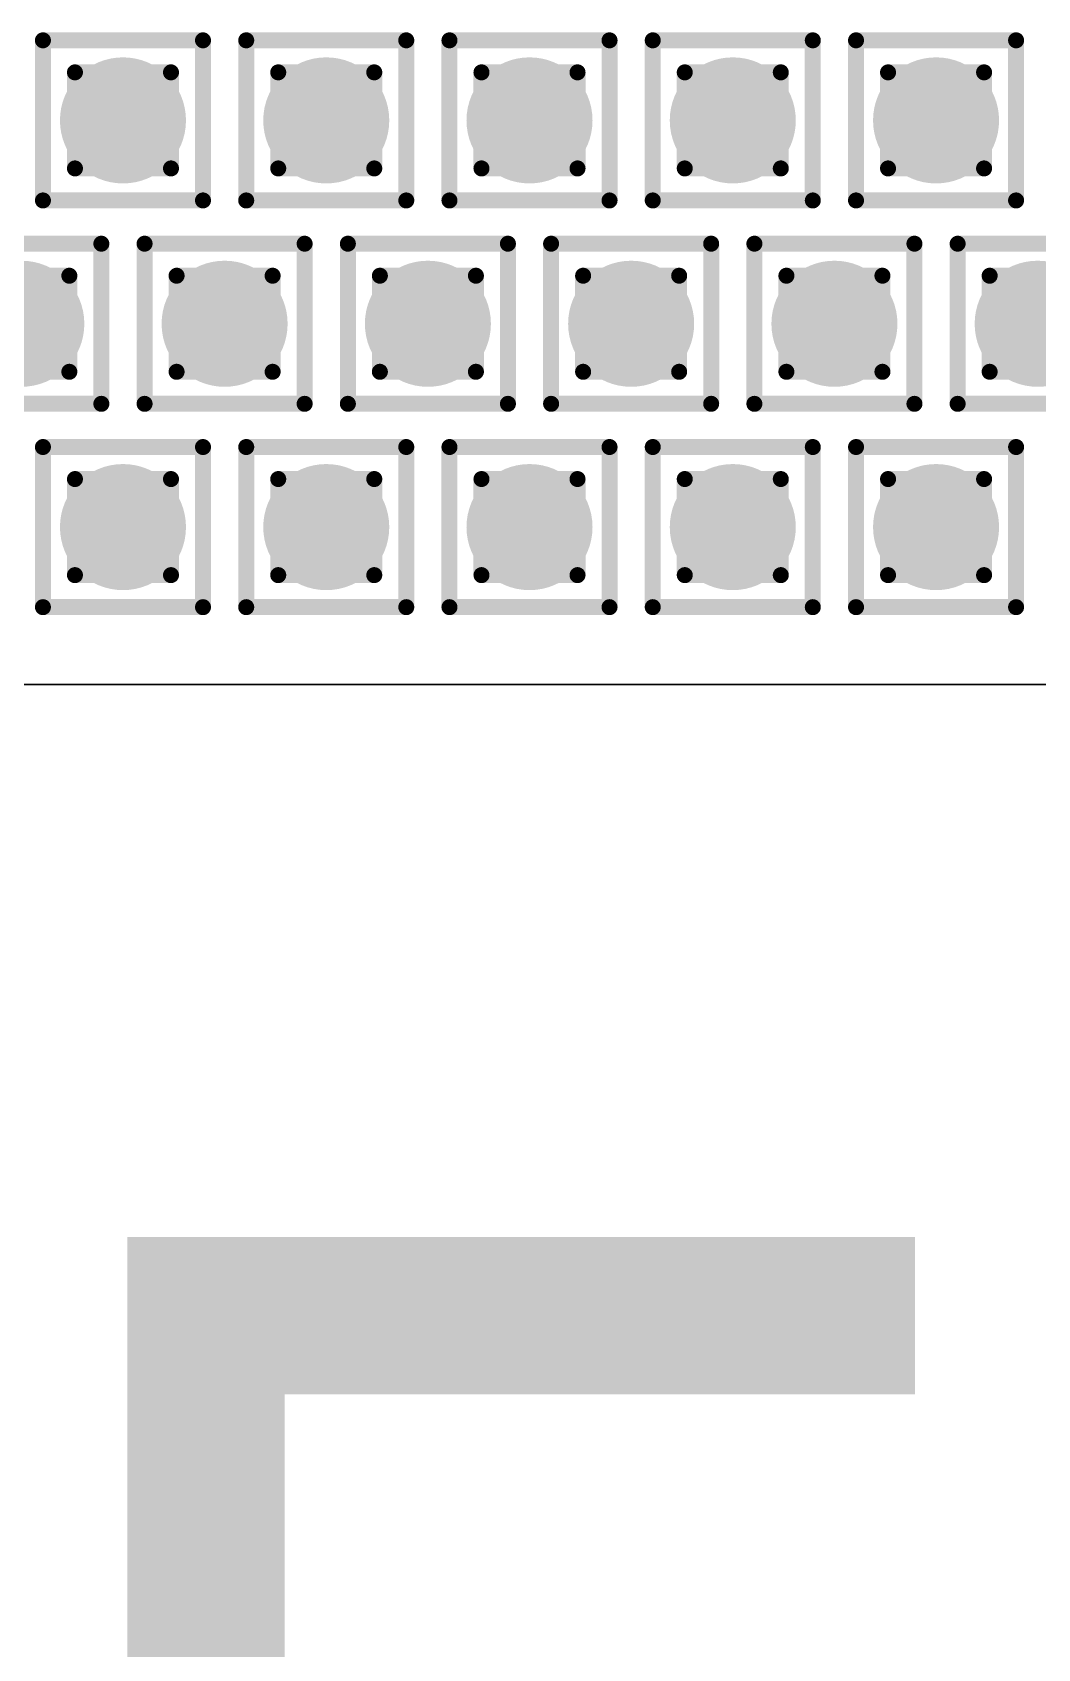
# Model space of a CAD drawing. Header units: inches. Extents: x -12 to 5357, y -8 to 5291.
# Drawn here: x 37.1 to 40.29, y 20.3 to 25.43 of the extents above; entities that cross this region are included whole.
import ezdxf

# ---------------------------------------------------------------- set-up
doc = ezdxf.new("R2010")
doc.units = ezdxf.units.IN
for name, color, linetype in [('Bottom Layer', 5, 'Continuous'), ('Drill Drawing', 1, 'Continuous'), ('Ground', 16, 'Continuous'), ('Multi-Layer', 9, 'Continuous'), ('Power', 76, 'Continuous'), ('Top Layer', 1, 'Continuous'), ('Via Holes', 16, 'Continuous')]:
    doc.layers.add(name, color=color, linetype=linetype)

# ---------------------------------------------------------------- blocks, each defined once
blk = doc.blocks.new('0915AT43A0026001E_14')
at = {"layer": 'Top Layer'}
for points in [[(-2.9974, -5.882), (-2.4974, -5.882), (-2.4974, -3.382), (-2.9974, -3.382)], [(-2.9969, -5.8822), (4.0031, -5.8822), (4.0031, -5.3822), (-2.9969, -5.3822)]]:
    blk.add_hatch(color=1, dxfattribs=at).paths.add_polyline_path(points)

msp = doc.modelspace()

# ---------------------------------------------------------------- hatches: boundary and pattern name
at = {"layer": 'Bottom Layer'}
h = msp.add_hatch(color=5, dxfattribs=at)
edge = h.paths.add_edge_path()
edge.add_arc((37.3837, 25.146), 0.2, 0, 360)
h = msp.add_hatch(color=5, dxfattribs=at)
edge = h.paths.add_edge_path()
edge.add_arc((38.0289, 25.146), 0.2, 0, 360)
h = msp.add_hatch(color=5, dxfattribs=at)
edge = h.paths.add_edge_path()
edge.add_arc((38.674, 25.146), 0.2, 0, 360)
h = msp.add_hatch(color=5, dxfattribs=at)
edge = h.paths.add_edge_path()
edge.add_arc((39.3192, 25.146), 0.2, 0, 360)
h = msp.add_hatch(color=5, dxfattribs=at)
edge = h.paths.add_edge_path()
edge.add_arc((39.9644, 25.146), 0.2, 0, 360)
h = msp.add_hatch(color=5, dxfattribs=at)
edge = h.paths.add_edge_path()
edge.add_arc((37.0611, 24.5008), 0.2, 0, 360)
h = msp.add_hatch(color=5, dxfattribs=at)
edge = h.paths.add_edge_path()
edge.add_arc((37.7063, 24.5008), 0.2, 0, 360)
h = msp.add_hatch(color=5, dxfattribs=at)
edge = h.paths.add_edge_path()
edge.add_arc((38.3515, 24.5008), 0.2, 0, 360)
h = msp.add_hatch(color=5, dxfattribs=at)
edge = h.paths.add_edge_path()
edge.add_arc((38.9966, 24.5008), 0.2, 0, 360)
h = msp.add_hatch(color=5, dxfattribs=at)
edge = h.paths.add_edge_path()
edge.add_arc((39.6418, 24.5008), 0.2, 0, 360)
h = msp.add_hatch(color=5, dxfattribs=at)
edge = h.paths.add_edge_path()
edge.add_arc((40.2869, 24.5008), 0.2, 0, 360)
h = msp.add_hatch(color=5, dxfattribs=at)
edge = h.paths.add_edge_path()
edge.add_arc((37.3837, 23.8557), 0.2, 0, 360)
h = msp.add_hatch(color=5, dxfattribs=at)
edge = h.paths.add_edge_path()
edge.add_arc((38.0289, 23.8557), 0.2, 0, 360)
h = msp.add_hatch(color=5, dxfattribs=at)
edge = h.paths.add_edge_path()
edge.add_arc((38.674, 23.8557), 0.2, 0, 360)
h = msp.add_hatch(color=5, dxfattribs=at)
edge = h.paths.add_edge_path()
edge.add_arc((39.3192, 23.8557), 0.2, 0, 360)
h = msp.add_hatch(color=5, dxfattribs=at)
edge = h.paths.add_edge_path()
edge.add_arc((39.9644, 23.8557), 0.2, 0, 360)
at = {"layer": 'Ground'}
h = msp.add_hatch(color=16, dxfattribs=at)
edge = h.paths.add_edge_path()
edge.add_arc((37.3837, 25.146), 0.2, 0, 360)
h = msp.add_hatch(color=16, dxfattribs=at)
edge = h.paths.add_edge_path()
edge.add_arc((38.0289, 25.146), 0.2, 0, 360)
h = msp.add_hatch(color=16, dxfattribs=at)
edge = h.paths.add_edge_path()
edge.add_arc((38.674, 25.146), 0.2, 0, 360)
h = msp.add_hatch(color=16, dxfattribs=at)
edge = h.paths.add_edge_path()
edge.add_arc((39.3192, 25.146), 0.2, 0, 360)
h = msp.add_hatch(color=16, dxfattribs=at)
edge = h.paths.add_edge_path()
edge.add_arc((39.9644, 25.146), 0.2, 0, 360)
h = msp.add_hatch(color=16, dxfattribs=at)
edge = h.paths.add_edge_path()
edge.add_arc((37.0611, 24.5008), 0.2, 0, 360)
h = msp.add_hatch(color=16, dxfattribs=at)
edge = h.paths.add_edge_path()
edge.add_arc((37.7063, 24.5008), 0.2, 0, 360)
h = msp.add_hatch(color=16, dxfattribs=at)
edge = h.paths.add_edge_path()
edge.add_arc((38.3515, 24.5008), 0.2, 0, 360)
h = msp.add_hatch(color=16, dxfattribs=at)
edge = h.paths.add_edge_path()
edge.add_arc((38.9966, 24.5008), 0.2, 0, 360)
h = msp.add_hatch(color=16, dxfattribs=at)
edge = h.paths.add_edge_path()
edge.add_arc((39.6418, 24.5008), 0.2, 0, 360)
h = msp.add_hatch(color=16, dxfattribs=at)
edge = h.paths.add_edge_path()
edge.add_arc((40.2869, 24.5008), 0.2, 0, 360)
h = msp.add_hatch(color=16, dxfattribs=at)
edge = h.paths.add_edge_path()
edge.add_arc((37.3837, 23.8557), 0.2, 0, 360)
h = msp.add_hatch(color=16, dxfattribs=at)
edge = h.paths.add_edge_path()
edge.add_arc((38.0289, 23.8557), 0.2, 0, 360)
h = msp.add_hatch(color=16, dxfattribs=at)
edge = h.paths.add_edge_path()
edge.add_arc((38.674, 23.8557), 0.2, 0, 360)
h = msp.add_hatch(color=16, dxfattribs=at)
edge = h.paths.add_edge_path()
edge.add_arc((39.3192, 23.8557), 0.2, 0, 360)
h = msp.add_hatch(color=16, dxfattribs=at)
edge = h.paths.add_edge_path()
edge.add_arc((39.9644, 23.8557), 0.2, 0, 360)
at = {"layer": 'Power'}
h = msp.add_hatch(color=76, dxfattribs=at)
edge = h.paths.add_edge_path()
edge.add_arc((37.3837, 25.146), 0.2, 0, 360)
h = msp.add_hatch(color=76, dxfattribs=at)
edge = h.paths.add_edge_path()
edge.add_arc((38.0289, 25.146), 0.2, 0, 360)
h = msp.add_hatch(color=76, dxfattribs=at)
edge = h.paths.add_edge_path()
edge.add_arc((38.674, 25.146), 0.2, 0, 360)
h = msp.add_hatch(color=76, dxfattribs=at)
edge = h.paths.add_edge_path()
edge.add_arc((39.3192, 25.146), 0.2, 0, 360)
h = msp.add_hatch(color=76, dxfattribs=at)
edge = h.paths.add_edge_path()
edge.add_arc((39.9644, 25.146), 0.2, 0, 360)
h = msp.add_hatch(color=76, dxfattribs=at)
edge = h.paths.add_edge_path()
edge.add_arc((37.0611, 24.5008), 0.2, 0, 360)
h = msp.add_hatch(color=76, dxfattribs=at)
edge = h.paths.add_edge_path()
edge.add_arc((37.7063, 24.5008), 0.2, 0, 360)
h = msp.add_hatch(color=76, dxfattribs=at)
edge = h.paths.add_edge_path()
edge.add_arc((38.3515, 24.5008), 0.2, 0, 360)
h = msp.add_hatch(color=76, dxfattribs=at)
edge = h.paths.add_edge_path()
edge.add_arc((38.9966, 24.5008), 0.2, 0, 360)
h = msp.add_hatch(color=76, dxfattribs=at)
edge = h.paths.add_edge_path()
edge.add_arc((39.6418, 24.5008), 0.2, 0, 360)
h = msp.add_hatch(color=76, dxfattribs=at)
edge = h.paths.add_edge_path()
edge.add_arc((40.2869, 24.5008), 0.2, 0, 360)
h = msp.add_hatch(color=76, dxfattribs=at)
edge = h.paths.add_edge_path()
edge.add_arc((37.3837, 23.8557), 0.2, 0, 360)
h = msp.add_hatch(color=76, dxfattribs=at)
edge = h.paths.add_edge_path()
edge.add_arc((38.0289, 23.8557), 0.2, 0, 360)
h = msp.add_hatch(color=76, dxfattribs=at)
edge = h.paths.add_edge_path()
edge.add_arc((38.674, 23.8557), 0.2, 0, 360)
h = msp.add_hatch(color=76, dxfattribs=at)
edge = h.paths.add_edge_path()
edge.add_arc((39.3192, 23.8557), 0.2, 0, 360)
h = msp.add_hatch(color=76, dxfattribs=at)
edge = h.paths.add_edge_path()
edge.add_arc((39.9644, 23.8557), 0.2, 0, 360)
at = {"layer": 'Top Layer'}
h = msp.add_hatch(color=1, dxfattribs=at)
edge = h.paths.add_edge_path()
edge.add_arc((37.3837, 25.146), 0.2, 0, 360)
h = msp.add_hatch(color=1, dxfattribs=at)
edge = h.paths.add_edge_path()
edge.add_arc((38.0289, 25.146), 0.2, 0, 360)
h = msp.add_hatch(color=1, dxfattribs=at)
edge = h.paths.add_edge_path()
edge.add_arc((38.674, 25.146), 0.2, 0, 360)
h = msp.add_hatch(color=1, dxfattribs=at)
edge = h.paths.add_edge_path()
edge.add_arc((39.3192, 25.146), 0.2, 0, 360)
h = msp.add_hatch(color=1, dxfattribs=at)
edge = h.paths.add_edge_path()
edge.add_arc((39.9644, 25.146), 0.2, 0, 360)
h = msp.add_hatch(color=1, dxfattribs=at)
edge = h.paths.add_edge_path()
edge.add_arc((37.0611, 24.5008), 0.2, 0, 360)
h = msp.add_hatch(color=1, dxfattribs=at)
edge = h.paths.add_edge_path()
edge.add_arc((37.7063, 24.5008), 0.2, 0, 360)
h = msp.add_hatch(color=1, dxfattribs=at)
edge = h.paths.add_edge_path()
edge.add_arc((38.3515, 24.5008), 0.2, 0, 360)
h = msp.add_hatch(color=1, dxfattribs=at)
edge = h.paths.add_edge_path()
edge.add_arc((38.9966, 24.5008), 0.2, 0, 360)
h = msp.add_hatch(color=1, dxfattribs=at)
edge = h.paths.add_edge_path()
edge.add_arc((39.6418, 24.5008), 0.2, 0, 360)
h = msp.add_hatch(color=1, dxfattribs=at)
edge = h.paths.add_edge_path()
edge.add_arc((40.2869, 24.5008), 0.2, 0, 360)
h = msp.add_hatch(color=1, dxfattribs=at)
edge = h.paths.add_edge_path()
edge.add_arc((37.3837, 23.8557), 0.2, 0, 360)
h = msp.add_hatch(color=1, dxfattribs=at)
edge = h.paths.add_edge_path()
edge.add_arc((38.0289, 23.8557), 0.2, 0, 360)
h = msp.add_hatch(color=1, dxfattribs=at)
edge = h.paths.add_edge_path()
edge.add_arc((38.674, 23.8557), 0.2, 0, 360)
h = msp.add_hatch(color=1, dxfattribs=at)
edge = h.paths.add_edge_path()
edge.add_arc((39.3192, 23.8557), 0.2, 0, 360)
h = msp.add_hatch(color=1, dxfattribs=at)
edge = h.paths.add_edge_path()
edge.add_arc((39.9644, 23.8557), 0.2, 0, 360)
at = {"layer": 'Via Holes'}
h = msp.add_hatch(color=7, dxfattribs=at)
edge = h.paths.add_edge_path()
edge.add_arc((37.3837, 25.146), 0.1, 0, 360)
h = msp.add_hatch(color=7, dxfattribs=at)
edge = h.paths.add_edge_path()
edge.add_arc((38.0289, 25.146), 0.1, 0, 360)
h = msp.add_hatch(color=7, dxfattribs=at)
edge = h.paths.add_edge_path()
edge.add_arc((38.674, 25.146), 0.1, 0, 360)
h = msp.add_hatch(color=7, dxfattribs=at)
edge = h.paths.add_edge_path()
edge.add_arc((39.3192, 25.146), 0.1, 0, 360)
h = msp.add_hatch(color=7, dxfattribs=at)
edge = h.paths.add_edge_path()
edge.add_arc((39.9644, 25.146), 0.1, 0, 360)
h = msp.add_hatch(color=7, dxfattribs=at)
edge = h.paths.add_edge_path()
edge.add_arc((37.0611, 24.5008), 0.1, 0, 360)
h = msp.add_hatch(color=7, dxfattribs=at)
edge = h.paths.add_edge_path()
edge.add_arc((37.7063, 24.5008), 0.1, 0, 360)
h = msp.add_hatch(color=7, dxfattribs=at)
edge = h.paths.add_edge_path()
edge.add_arc((38.3515, 24.5008), 0.1, 0, 360)
h = msp.add_hatch(color=7, dxfattribs=at)
edge = h.paths.add_edge_path()
edge.add_arc((38.9966, 24.5008), 0.1, 0, 360)
h = msp.add_hatch(color=7, dxfattribs=at)
edge = h.paths.add_edge_path()
edge.add_arc((39.6418, 24.5008), 0.1, 0, 360)
h = msp.add_hatch(color=7, dxfattribs=at)
edge = h.paths.add_edge_path()
edge.add_arc((40.2869, 24.5008), 0.1, 0, 360)
h = msp.add_hatch(color=7, dxfattribs=at)
edge = h.paths.add_edge_path()
edge.add_arc((37.3837, 23.8557), 0.1, 0, 360)
h = msp.add_hatch(color=7, dxfattribs=at)
edge = h.paths.add_edge_path()
edge.add_arc((38.0289, 23.8557), 0.1, 0, 360)
h = msp.add_hatch(color=7, dxfattribs=at)
edge = h.paths.add_edge_path()
edge.add_arc((38.674, 23.8557), 0.1, 0, 360)
h = msp.add_hatch(color=7, dxfattribs=at)
edge = h.paths.add_edge_path()
edge.add_arc((39.3192, 23.8557), 0.1, 0, 360)
h = msp.add_hatch(color=7, dxfattribs=at)
edge = h.paths.add_edge_path()
edge.add_arc((39.9644, 23.8557), 0.1, 0, 360)

# ---------------------------------------------------------------- linework, layer by layer
at = {"layer": 'Bottom Layer'}
msp.add_line((45.6117, 23.3565), (35.0001, 23.3565), dxfattribs=at)
at = {"layer": 'Drill Drawing', "const_width": 0.0508}
for points in [[(37.1297, 25.4), (37.6377, 25.4)], [(37.1297, 24.892), (37.1297, 25.4)], [(37.6377, 24.892), (37.6377, 25.4)], [(37.7749, 25.4), (38.2829, 25.4)], [(37.7749, 24.892), (37.7749, 25.4)], [(38.2829, 24.892), (38.2829, 25.4)], [(38.42, 25.4), (38.928, 25.4)], [(38.42, 24.892), (38.42, 25.4)], [(38.928, 24.892), (38.928, 25.4)], [(39.0652, 25.4), (39.5732, 25.4)], [(39.0652, 24.892), (39.0652, 25.4)], [(39.5732, 24.892), (39.5732, 25.4)], [(39.7104, 25.4), (40.2184, 25.4)], [(39.7104, 24.892), (39.7104, 25.4)], [(40.2184, 24.892), (40.2184, 25.4)], [(37.2313, 25.2984), (37.5361, 25.2984)], [(37.2313, 24.9936), (37.2313, 25.2984)], [(37.5361, 24.9936), (37.5361, 25.2984)], [(37.8765, 25.2984), (38.1813, 25.2984)], [(37.8765, 24.9936), (37.8765, 25.2984)], [(38.1813, 24.9936), (38.1813, 25.2984)], [(38.5216, 25.2984), (38.8264, 25.2984)], [(38.5216, 24.9936), (38.5216, 25.2984)], [(38.8264, 24.9936), (38.8264, 25.2984)], [(39.1668, 25.2984), (39.4716, 25.2984)], [(39.1668, 24.9936), (39.1668, 25.2984)], [(39.4716, 24.9936), (39.4716, 25.2984)], [(39.812, 25.2984), (40.1168, 25.2984)], [(39.812, 24.9936), (39.812, 25.2984)], [(40.1168, 24.9936), (40.1168, 25.2984)], [(37.2313, 24.9936), (37.5361, 24.9936)], [(37.8765, 24.9936), (38.1813, 24.9936)], [(38.5216, 24.9936), (38.8264, 24.9936)], [(39.1668, 24.9936), (39.4716, 24.9936)], [(39.812, 24.9936), (40.1168, 24.9936)], [(37.1297, 24.892), (37.6377, 24.892)], [(37.7749, 24.892), (38.2829, 24.892)], [(38.42, 24.892), (38.928, 24.892)], [(39.0652, 24.892), (39.5732, 24.892)], [(39.7104, 24.892), (40.2184, 24.892)], [(36.8071, 24.7548), (37.3151, 24.7548)], [(37.3151, 24.2468), (37.3151, 24.7548)], [(37.4523, 24.7548), (37.9603, 24.7548)], [(37.4523, 24.2468), (37.4523, 24.7548)], [(37.9603, 24.2468), (37.9603, 24.7548)], [(38.0975, 24.7548), (38.6055, 24.7548)], [(38.0975, 24.2468), (38.0975, 24.7548)], [(38.6055, 24.2468), (38.6055, 24.7548)], [(38.7426, 24.7548), (39.2506, 24.7548)], [(38.7426, 24.2468), (38.7426, 24.7548)], [(39.2506, 24.2468), (39.2506, 24.7548)], [(39.3878, 24.7548), (39.8958, 24.7548)], [(39.3878, 24.2468), (39.3878, 24.7548)], [(39.8958, 24.2468), (39.8958, 24.7548)], [(40.0329, 24.7548), (40.5409, 24.7548)], [(40.0329, 24.2468), (40.0329, 24.7548)], [(36.9087, 24.6532), (37.2135, 24.6532)], [(37.2135, 24.3484), (37.2135, 24.6532)], [(37.5539, 24.6532), (37.8587, 24.6532)], [(37.5539, 24.3484), (37.5539, 24.6532)], [(37.8587, 24.3484), (37.8587, 24.6532)], [(38.1991, 24.6532), (38.5039, 24.6532)], [(38.1991, 24.3484), (38.1991, 24.6532)], [(38.5039, 24.3484), (38.5039, 24.6532)], [(38.8442, 24.6532), (39.149, 24.6532)], [(38.8442, 24.3484), (38.8442, 24.6532)], [(39.149, 24.3484), (39.149, 24.6532)], [(39.4894, 24.6532), (39.7942, 24.6532)], [(39.4894, 24.3484), (39.4894, 24.6532)], [(39.7942, 24.3484), (39.7942, 24.6532)], [(40.1345, 24.6532), (40.4393, 24.6532)], [(40.1345, 24.3484), (40.1345, 24.6532)], [(36.9087, 24.3484), (37.2135, 24.3484)], [(37.5539, 24.3484), (37.8587, 24.3484)], [(38.1991, 24.3484), (38.5039, 24.3484)], [(38.8442, 24.3484), (39.149, 24.3484)], [(39.4894, 24.3484), (39.7942, 24.3484)], [(40.1345, 24.3484), (40.4393, 24.3484)], [(36.8071, 24.2468), (37.3151, 24.2468)], [(37.4523, 24.2468), (37.9603, 24.2468)], [(38.0975, 24.2468), (38.6055, 24.2468)], [(38.7426, 24.2468), (39.2506, 24.2468)], [(39.3878, 24.2468), (39.8958, 24.2468)], [(40.0329, 24.2468), (40.5409, 24.2468)], [(37.1297, 24.1097), (37.6377, 24.1097)], [(37.1297, 23.6017), (37.1297, 24.1097)], [(37.6377, 23.6017), (37.6377, 24.1097)], [(37.7749, 24.1097), (38.2829, 24.1097)], [(37.7749, 23.6017), (37.7749, 24.1097)], [(38.2829, 23.6017), (38.2829, 24.1097)], [(38.42, 24.1097), (38.928, 24.1097)], [(38.42, 23.6017), (38.42, 24.1097)], [(38.928, 23.6017), (38.928, 24.1097)], [(39.0652, 24.1097), (39.5732, 24.1097)], [(39.0652, 23.6017), (39.0652, 24.1097)], [(39.5732, 23.6017), (39.5732, 24.1097)], [(39.7104, 24.1097), (40.2184, 24.1097)], [(39.7104, 23.6017), (39.7104, 24.1097)], [(40.2184, 23.6017), (40.2184, 24.1097)], [(37.2313, 24.0081), (37.5361, 24.0081)], [(37.2313, 23.7033), (37.2313, 24.0081)], [(37.5361, 23.7033), (37.5361, 24.0081)], [(37.8765, 24.0081), (38.1813, 24.0081)], [(37.8765, 23.7033), (37.8765, 24.0081)], [(38.1813, 23.7033), (38.1813, 24.0081)], [(38.5216, 24.0081), (38.8264, 24.0081)], [(38.5216, 23.7033), (38.5216, 24.0081)], [(38.8264, 23.7033), (38.8264, 24.0081)], [(39.1668, 24.0081), (39.4716, 24.0081)], [(39.1668, 23.7033), (39.1668, 24.0081)], [(39.4716, 23.7033), (39.4716, 24.0081)], [(39.812, 24.0081), (40.1168, 24.0081)], [(39.812, 23.7033), (39.812, 24.0081)], [(40.1168, 23.7033), (40.1168, 24.0081)], [(37.2313, 23.7033), (37.5361, 23.7033)], [(37.8765, 23.7033), (38.1813, 23.7033)], [(38.5216, 23.7033), (38.8264, 23.7033)], [(39.1668, 23.7033), (39.4716, 23.7033)], [(39.812, 23.7033), (40.1168, 23.7033)], [(37.1297, 23.6017), (37.6377, 23.6017)], [(37.7749, 23.6017), (38.2829, 23.6017)], [(38.42, 23.6017), (38.928, 23.6017)], [(39.0652, 23.6017), (39.5732, 23.6017)], [(39.7104, 23.6017), (40.2184, 23.6017)]]:
    msp.add_lwpolyline(points, dxfattribs=at)
at = {"layer": 'Drill Drawing', "const_width": 0.0254}
for points in [[(37.117, 25.4, 1), (37.1424, 25.4, 1)], [(37.117, 25.4, 1), (37.1424, 25.4, 1)], [(37.625, 25.4, 1), (37.6504, 25.4, 1)], [(37.625, 25.4, 1), (37.6504, 25.4, 1)], [(37.7622, 25.4, 1), (37.7876, 25.4, 1)], [(37.7622, 25.4, 1), (37.7876, 25.4, 1)], [(38.2702, 25.4, 1), (38.2956, 25.4, 1)], [(38.2702, 25.4, 1), (38.2956, 25.4, 1)], [(38.4073, 25.4, 1), (38.4327, 25.4, 1)], [(38.4073, 25.4, 1), (38.4327, 25.4, 1)], [(38.9153, 25.4, 1), (38.9407, 25.4, 1)], [(38.9153, 25.4, 1), (38.9407, 25.4, 1)], [(39.0525, 25.4, 1), (39.0779, 25.4, 1)], [(39.0525, 25.4, 1), (39.0779, 25.4, 1)], [(39.5605, 25.4, 1), (39.5859, 25.4, 1)], [(39.5605, 25.4, 1), (39.5859, 25.4, 1)], [(39.6977, 25.4, 1), (39.7231, 25.4, 1)], [(39.6977, 25.4, 1), (39.7231, 25.4, 1)], [(40.2057, 25.4, 1), (40.2311, 25.4, 1)], [(40.2057, 25.4, 1), (40.2311, 25.4, 1)], [(37.2186, 25.2984, 1), (37.244, 25.2984, 1)], [(37.2186, 25.2984, 1), (37.244, 25.2984, 1)], [(37.5234, 25.2984, 1), (37.5488, 25.2984, 1)], [(37.5234, 25.2984, 1), (37.5488, 25.2984, 1)], [(37.8638, 25.2984, 1), (37.8892, 25.2984, 1)], [(37.8638, 25.2984, 1), (37.8892, 25.2984, 1)], [(38.1686, 25.2984, 1), (38.194, 25.2984, 1)], [(38.1686, 25.2984, 1), (38.194, 25.2984, 1)], [(38.5089, 25.2984, 1), (38.5343, 25.2984, 1)], [(38.5089, 25.2984, 1), (38.5343, 25.2984, 1)], [(38.8137, 25.2984, 1), (38.8391, 25.2984, 1)], [(38.8137, 25.2984, 1), (38.8391, 25.2984, 1)], [(39.1541, 25.2984, 1), (39.1795, 25.2984, 1)], [(39.1541, 25.2984, 1), (39.1795, 25.2984, 1)], [(39.4589, 25.2984, 1), (39.4843, 25.2984, 1)], [(39.4589, 25.2984, 1), (39.4843, 25.2984, 1)], [(39.7993, 25.2984, 1), (39.8247, 25.2984, 1)], [(39.7993, 25.2984, 1), (39.8247, 25.2984, 1)], [(40.1041, 25.2984, 1), (40.1295, 25.2984, 1)], [(40.1041, 25.2984, 1), (40.1295, 25.2984, 1)], [(37.2186, 24.9936, 1), (37.244, 24.9936, 1)], [(37.2186, 24.9936, 1), (37.244, 24.9936, 1)], [(37.5234, 24.9936, 1), (37.5488, 24.9936, 1)], [(37.5234, 24.9936, 1), (37.5488, 24.9936, 1)], [(37.8638, 24.9936, 1), (37.8892, 24.9936, 1)], [(37.8638, 24.9936, 1), (37.8892, 24.9936, 1)], [(38.1686, 24.9936, 1), (38.194, 24.9936, 1)], [(38.1686, 24.9936, 1), (38.194, 24.9936, 1)], [(38.5089, 24.9936, 1), (38.5343, 24.9936, 1)], [(38.5089, 24.9936, 1), (38.5343, 24.9936, 1)], [(38.8137, 24.9936, 1), (38.8391, 24.9936, 1)], [(38.8137, 24.9936, 1), (38.8391, 24.9936, 1)], [(39.1541, 24.9936, 1), (39.1795, 24.9936, 1)], [(39.1541, 24.9936, 1), (39.1795, 24.9936, 1)], [(39.4589, 24.9936, 1), (39.4843, 24.9936, 1)], [(39.4589, 24.9936, 1), (39.4843, 24.9936, 1)], [(39.7993, 24.9936, 1), (39.8247, 24.9936, 1)], [(39.7993, 24.9936, 1), (39.8247, 24.9936, 1)], [(40.1041, 24.9936, 1), (40.1295, 24.9936, 1)], [(40.1041, 24.9936, 1), (40.1295, 24.9936, 1)], [(37.117, 24.892, 1), (37.1424, 24.892, 1)], [(37.117, 24.892, 1), (37.1424, 24.892, 1)], [(37.625, 24.892, 1), (37.6504, 24.892, 1)], [(37.625, 24.892, 1), (37.6504, 24.892, 1)], [(37.7622, 24.892, 1), (37.7876, 24.892, 1)], [(37.7622, 24.892, 1), (37.7876, 24.892, 1)], [(38.2702, 24.892, 1), (38.2956, 24.892, 1)], [(38.2702, 24.892, 1), (38.2956, 24.892, 1)], [(38.4073, 24.892, 1), (38.4327, 24.892, 1)], [(38.4073, 24.892, 1), (38.4327, 24.892, 1)], [(38.9153, 24.892, 1), (38.9407, 24.892, 1)], [(38.9153, 24.892, 1), (38.9407, 24.892, 1)], [(39.0525, 24.892, 1), (39.0779, 24.892, 1)], [(39.0525, 24.892, 1), (39.0779, 24.892, 1)], [(39.5605, 24.892, 1), (39.5859, 24.892, 1)], [(39.5605, 24.892, 1), (39.5859, 24.892, 1)], [(39.6977, 24.892, 1), (39.7231, 24.892, 1)], [(39.6977, 24.892, 1), (39.7231, 24.892, 1)], [(40.2057, 24.892, 1), (40.2311, 24.892, 1)], [(40.2057, 24.892, 1), (40.2311, 24.892, 1)], [(37.3024, 24.7548, 1), (37.3278, 24.7548, 1)], [(37.3024, 24.7548, 1), (37.3278, 24.7548, 1)], [(37.4396, 24.7548, 1), (37.465, 24.7548, 1)], [(37.4396, 24.7548, 1), (37.465, 24.7548, 1)], [(37.9476, 24.7548, 1), (37.973, 24.7548, 1)], [(37.9476, 24.7548, 1), (37.973, 24.7548, 1)], [(38.0848, 24.7548, 1), (38.1102, 24.7548, 1)], [(38.0848, 24.7548, 1), (38.1102, 24.7548, 1)], [(38.5928, 24.7548, 1), (38.6182, 24.7548, 1)], [(38.5928, 24.7548, 1), (38.6182, 24.7548, 1)], [(38.7299, 24.7548, 1), (38.7553, 24.7548, 1)], [(38.7299, 24.7548, 1), (38.7553, 24.7548, 1)], [(39.2379, 24.7548, 1), (39.2633, 24.7548, 1)], [(39.2379, 24.7548, 1), (39.2633, 24.7548, 1)], [(39.3751, 24.7548, 1), (39.4005, 24.7548, 1)], [(39.3751, 24.7548, 1), (39.4005, 24.7548, 1)], [(39.8831, 24.7548, 1), (39.9085, 24.7548, 1)], [(39.8831, 24.7548, 1), (39.9085, 24.7548, 1)], [(40.0202, 24.7548, 1), (40.0456, 24.7548, 1)], [(40.0202, 24.7548, 1), (40.0456, 24.7548, 1)], [(37.2008, 24.6532, 1), (37.2262, 24.6532, 1)], [(37.2008, 24.6532, 1), (37.2262, 24.6532, 1)], [(37.5412, 24.6532, 1), (37.5666, 24.6532, 1)], [(37.5412, 24.6532, 1), (37.5666, 24.6532, 1)], [(37.846, 24.6532, 1), (37.8714, 24.6532, 1)], [(37.846, 24.6532, 1), (37.8714, 24.6532, 1)], [(38.1864, 24.6532, 1), (38.2118, 24.6532, 1)], [(38.1864, 24.6532, 1), (38.2118, 24.6532, 1)], [(38.4912, 24.6532, 1), (38.5166, 24.6532, 1)], [(38.4912, 24.6532, 1), (38.5166, 24.6532, 1)], [(38.8315, 24.6532, 1), (38.8569, 24.6532, 1)], [(38.8315, 24.6532, 1), (38.8569, 24.6532, 1)], [(39.1363, 24.6532, 1), (39.1617, 24.6532, 1)], [(39.1363, 24.6532, 1), (39.1617, 24.6532, 1)], [(39.4767, 24.6532, 1), (39.5021, 24.6532, 1)], [(39.4767, 24.6532, 1), (39.5021, 24.6532, 1)], [(39.7815, 24.6532, 1), (39.8069, 24.6532, 1)], [(39.7815, 24.6532, 1), (39.8069, 24.6532, 1)], [(40.1218, 24.6532, 1), (40.1472, 24.6532, 1)], [(40.1218, 24.6532, 1), (40.1472, 24.6532, 1)], [(37.2008, 24.3484, 1), (37.2262, 24.3484, 1)], [(37.2008, 24.3484, 1), (37.2262, 24.3484, 1)], [(37.5412, 24.3484, 1), (37.5666, 24.3484, 1)], [(37.5412, 24.3484, 1), (37.5666, 24.3484, 1)], [(37.846, 24.3484, 1), (37.8714, 24.3484, 1)], [(37.846, 24.3484, 1), (37.8714, 24.3484, 1)], [(38.1864, 24.3484, 1), (38.2118, 24.3484, 1)], [(38.1864, 24.3484, 1), (38.2118, 24.3484, 1)], [(38.4912, 24.3484, 1), (38.5166, 24.3484, 1)], [(38.4912, 24.3484, 1), (38.5166, 24.3484, 1)], [(38.8315, 24.3484, 1), (38.8569, 24.3484, 1)], [(38.8315, 24.3484, 1), (38.8569, 24.3484, 1)], [(39.1363, 24.3484, 1), (39.1617, 24.3484, 1)], [(39.1363, 24.3484, 1), (39.1617, 24.3484, 1)], [(39.4767, 24.3484, 1), (39.5021, 24.3484, 1)], [(39.4767, 24.3484, 1), (39.5021, 24.3484, 1)], [(39.7815, 24.3484, 1), (39.8069, 24.3484, 1)], [(39.7815, 24.3484, 1), (39.8069, 24.3484, 1)], [(40.1218, 24.3484, 1), (40.1472, 24.3484, 1)], [(40.1218, 24.3484, 1), (40.1472, 24.3484, 1)], [(37.3024, 24.2468, 1), (37.3278, 24.2468, 1)], [(37.3024, 24.2468, 1), (37.3278, 24.2468, 1)], [(37.4396, 24.2468, 1), (37.465, 24.2468, 1)], [(37.4396, 24.2468, 1), (37.465, 24.2468, 1)], [(37.9476, 24.2468, 1), (37.973, 24.2468, 1)], [(37.9476, 24.2468, 1), (37.973, 24.2468, 1)], [(38.0848, 24.2468, 1), (38.1102, 24.2468, 1)], [(38.0848, 24.2468, 1), (38.1102, 24.2468, 1)], [(38.5928, 24.2468, 1), (38.6182, 24.2468, 1)], [(38.5928, 24.2468, 1), (38.6182, 24.2468, 1)], [(38.7299, 24.2468, 1), (38.7553, 24.2468, 1)], [(38.7299, 24.2468, 1), (38.7553, 24.2468, 1)], [(39.2379, 24.2468, 1), (39.2633, 24.2468, 1)], [(39.2379, 24.2468, 1), (39.2633, 24.2468, 1)], [(39.3751, 24.2468, 1), (39.4005, 24.2468, 1)], [(39.3751, 24.2468, 1), (39.4005, 24.2468, 1)], [(39.8831, 24.2468, 1), (39.9085, 24.2468, 1)], [(39.8831, 24.2468, 1), (39.9085, 24.2468, 1)], [(40.0202, 24.2468, 1), (40.0456, 24.2468, 1)], [(40.0202, 24.2468, 1), (40.0456, 24.2468, 1)], [(37.117, 24.1097, 1), (37.1424, 24.1097, 1)], [(37.117, 24.1097, 1), (37.1424, 24.1097, 1)], [(37.625, 24.1097, 1), (37.6504, 24.1097, 1)], [(37.625, 24.1097, 1), (37.6504, 24.1097, 1)], [(37.7622, 24.1097, 1), (37.7876, 24.1097, 1)], [(37.7622, 24.1097, 1), (37.7876, 24.1097, 1)], [(38.2702, 24.1097, 1), (38.2956, 24.1097, 1)], [(38.2702, 24.1097, 1), (38.2956, 24.1097, 1)], [(38.4073, 24.1097, 1), (38.4327, 24.1097, 1)], [(38.4073, 24.1097, 1), (38.4327, 24.1097, 1)], [(38.9153, 24.1097, 1), (38.9407, 24.1097, 1)], [(38.9153, 24.1097, 1), (38.9407, 24.1097, 1)], [(39.0525, 24.1097, 1), (39.0779, 24.1097, 1)], [(39.0525, 24.1097, 1), (39.0779, 24.1097, 1)], [(39.5605, 24.1097, 1), (39.5859, 24.1097, 1)], [(39.5605, 24.1097, 1), (39.5859, 24.1097, 1)], [(39.6977, 24.1097, 1), (39.7231, 24.1097, 1)], [(39.6977, 24.1097, 1), (39.7231, 24.1097, 1)], [(40.2057, 24.1097, 1), (40.2311, 24.1097, 1)], [(40.2057, 24.1097, 1), (40.2311, 24.1097, 1)], [(37.2186, 24.0081, 1), (37.244, 24.0081, 1)], [(37.2186, 24.0081, 1), (37.244, 24.0081, 1)], [(37.5234, 24.0081, 1), (37.5488, 24.0081, 1)], [(37.5234, 24.0081, 1), (37.5488, 24.0081, 1)], [(37.8638, 24.0081, 1), (37.8892, 24.0081, 1)], [(37.8638, 24.0081, 1), (37.8892, 24.0081, 1)], [(38.1686, 24.0081, 1), (38.194, 24.0081, 1)], [(38.1686, 24.0081, 1), (38.194, 24.0081, 1)], [(38.5089, 24.0081, 1), (38.5343, 24.0081, 1)], [(38.5089, 24.0081, 1), (38.5343, 24.0081, 1)], [(38.8137, 24.0081, 1), (38.8391, 24.0081, 1)], [(38.8137, 24.0081, 1), (38.8391, 24.0081, 1)], [(39.1541, 24.0081, 1), (39.1795, 24.0081, 1)], [(39.1541, 24.0081, 1), (39.1795, 24.0081, 1)], [(39.4589, 24.0081, 1), (39.4843, 24.0081, 1)], [(39.4589, 24.0081, 1), (39.4843, 24.0081, 1)], [(39.7993, 24.0081, 1), (39.8247, 24.0081, 1)], [(39.7993, 24.0081, 1), (39.8247, 24.0081, 1)], [(40.1041, 24.0081, 1), (40.1295, 24.0081, 1)], [(40.1041, 24.0081, 1), (40.1295, 24.0081, 1)], [(37.2186, 23.7033, 1), (37.244, 23.7033, 1)], [(37.2186, 23.7033, 1), (37.244, 23.7033, 1)], [(37.5234, 23.7033, 1), (37.5488, 23.7033, 1)], [(37.5234, 23.7033, 1), (37.5488, 23.7033, 1)], [(37.8638, 23.7033, 1), (37.8892, 23.7033, 1)], [(37.8638, 23.7033, 1), (37.8892, 23.7033, 1)], [(38.1686, 23.7033, 1), (38.194, 23.7033, 1)], [(38.1686, 23.7033, 1), (38.194, 23.7033, 1)], [(38.5089, 23.7033, 1), (38.5343, 23.7033, 1)], [(38.5089, 23.7033, 1), (38.5343, 23.7033, 1)], [(38.8137, 23.7033, 1), (38.8391, 23.7033, 1)], [(38.8137, 23.7033, 1), (38.8391, 23.7033, 1)], [(39.1541, 23.7033, 1), (39.1795, 23.7033, 1)], [(39.1541, 23.7033, 1), (39.1795, 23.7033, 1)], [(39.4589, 23.7033, 1), (39.4843, 23.7033, 1)], [(39.4589, 23.7033, 1), (39.4843, 23.7033, 1)], [(39.7993, 23.7033, 1), (39.8247, 23.7033, 1)], [(39.7993, 23.7033, 1), (39.8247, 23.7033, 1)], [(40.1041, 23.7033, 1), (40.1295, 23.7033, 1)], [(40.1041, 23.7033, 1), (40.1295, 23.7033, 1)], [(37.117, 23.6017, 1), (37.1424, 23.6017, 1)], [(37.117, 23.6017, 1), (37.1424, 23.6017, 1)], [(37.625, 23.6017, 1), (37.6504, 23.6017, 1)], [(37.625, 23.6017, 1), (37.6504, 23.6017, 1)], [(37.7622, 23.6017, 1), (37.7876, 23.6017, 1)], [(37.7622, 23.6017, 1), (37.7876, 23.6017, 1)], [(38.2702, 23.6017, 1), (38.2956, 23.6017, 1)], [(38.2702, 23.6017, 1), (38.2956, 23.6017, 1)], [(38.4073, 23.6017, 1), (38.4327, 23.6017, 1)], [(38.4073, 23.6017, 1), (38.4327, 23.6017, 1)], [(38.9153, 23.6017, 1), (38.9407, 23.6017, 1)], [(38.9153, 23.6017, 1), (38.9407, 23.6017, 1)], [(39.0525, 23.6017, 1), (39.0779, 23.6017, 1)], [(39.0525, 23.6017, 1), (39.0779, 23.6017, 1)], [(39.5605, 23.6017, 1), (39.5859, 23.6017, 1)], [(39.5605, 23.6017, 1), (39.5859, 23.6017, 1)], [(39.6977, 23.6017, 1), (39.7231, 23.6017, 1)], [(39.6977, 23.6017, 1), (39.7231, 23.6017, 1)], [(40.2057, 23.6017, 1), (40.2311, 23.6017, 1)], [(40.2057, 23.6017, 1), (40.2311, 23.6017, 1)]]:
    msp.add_lwpolyline(points, format="xyb", close=True, dxfattribs=at)
at = {"layer": 'Ground'}
msp.add_line((45.6117, 23.3565), (35.0001, 23.3565), dxfattribs=at)
at = {"layer": 'Multi-Layer'}
msp.add_line((35.0001, 23.3565), (46.0001, 23.3565), dxfattribs=at)
at = {"layer": 'Top Layer'}
msp.add_line((42.7555, 23.3565), (35.0001, 23.3565), dxfattribs=at)

# ---------------------------------------------------------------- block references
at = {"rotation": 270}
msp.add_blockref('0915AT43A0026001E_14', (43.2795, 18.6065), dxfattribs=at)

doc.saveas('drawing.dxf')
